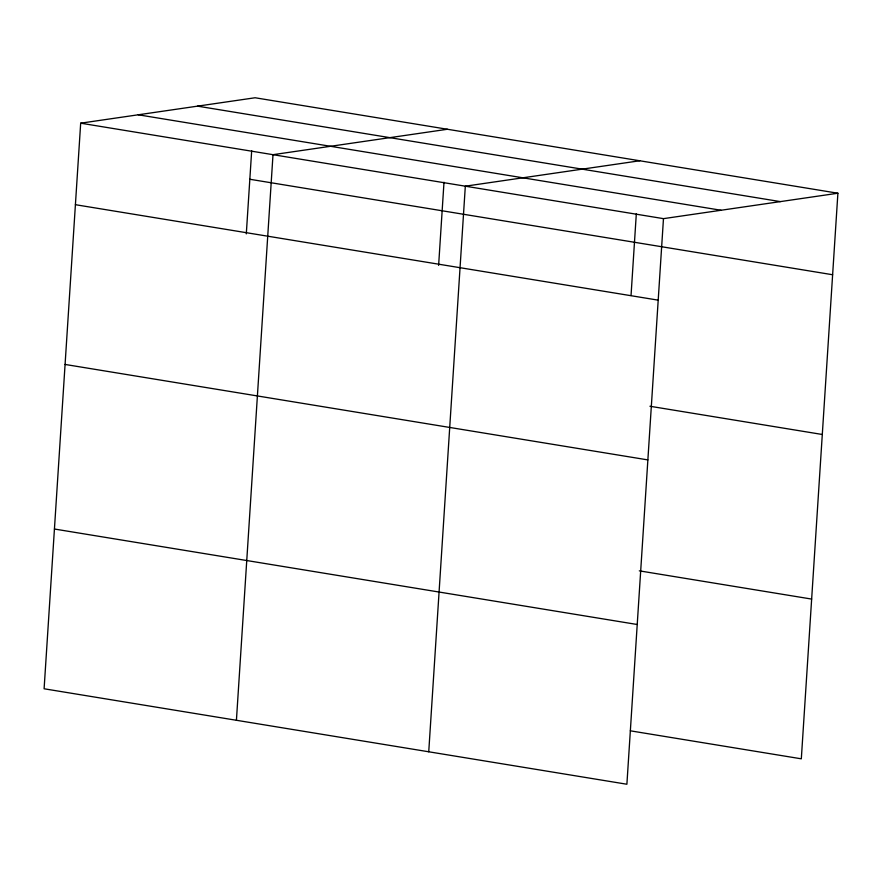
<?xml version="1.0" encoding="UTF-8"?>
<svg xmlns="http://www.w3.org/2000/svg" width="882" height="882" viewBox="0 0 882 882"><rect width="100%" height="100%" fill="white"/><g stroke="black" fill="none" stroke-linecap="round" stroke-linejoin="round"><path stroke-width="1.32" d="M837.9 193.224L255.107 97.759L80.681 123.182L44.1 688.776L626.893 784.241L663.473 218.648L837.9 193.224L801.319 758.818L630.321 730.814M246.299 233.884L251.679 150.745M236.42 720.285L273.001 154.681L447.428 129.257M438.619 265.394L443.999 182.243M428.74 751.784L465.321 186.19L639.748 160.767M631.038 295.525L636.319 213.753M197.546 106.149L780.338 201.614M138.242 114.792L721.035 210.258M80.681 123.182L663.473 218.648M249.838 179.267L832.63 274.743M75.4 204.69L658.204 300.156M649.935 406.249L822.3 434.484M65.07 364.442L647.873 459.908M639.296 570.841L811.649 599.076M54.43 529.024L637.223 624.5"/></g></svg>
